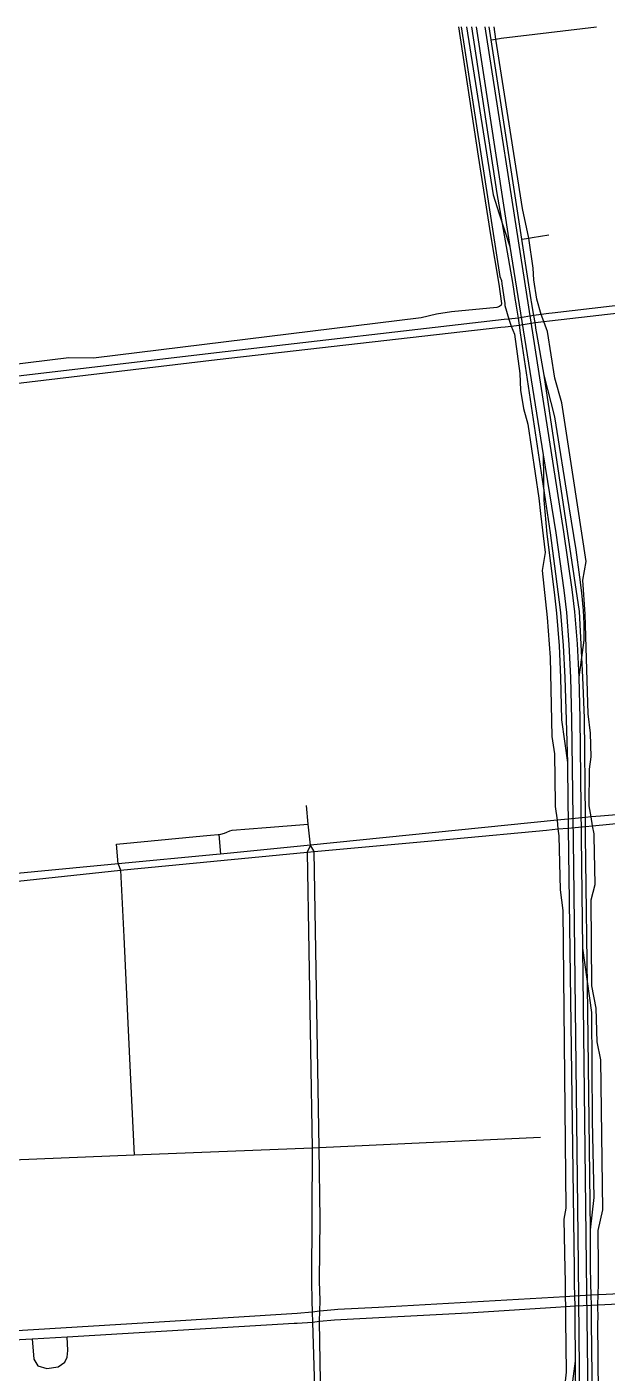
# Model space of a CAD drawing. Header units: inches. Extents: x 13438770 to 13446250, y 3670993 to 3675493.
# Drawn here: x 13442627 to 13443629, y 3673168 to 3675493 of the extents above; entities that cross this region are included whole.
import ezdxf

# ---------------------------------------------------------------- set-up
doc = ezdxf.new("R2010")
doc.units = ezdxf.units.IN
doc.header["$MEASUREMENT"] = 0

msp = doc.modelspace()

# ---------------------------------------------------------------- linework, layer by layer
for points in [[(13443372.5, 3675493.4), (13443406.5, 3675270.1), (13443427.7, 3675134.3), (13443441.8, 3675049.3)], [(13443376.7, 3675493.4), (13443443.9, 3675062.6), (13443446.6, 3675055.2), (13443447.2, 3675049.9)], [(13443386.1, 3675493.4), (13443432.1, 3675203.2), (13443442.7, 3675170.6), (13443461, 3675114)], [(13443395, 3675493.4), (13443438.6, 3675205.5), (13443465.4, 3675052)], [(13443403, 3675493.4), (13443461, 3675114), (13443518.5, 3674754.4), (13443540.5, 3674619.9), (13443554, 3674520.5), (13443558.6, 3674482), (13443563, 3674426.8), (13443565.8, 3674369.6), (13443567.5, 3674297.6), (13443570.9, 3674044), (13443579.3, 3673356.1), (13443586.8, 3672572.3), (13443592.2, 3672276.4), (13443600.6, 3671591.5), (13443601.5, 3671432.6), (13443607.1, 3670993.4)], [(13443620.4, 3670993.4), (13443616.3, 3671433.7), (13443613.9, 3671590.7), (13443614.1, 3671620.2), (13443603, 3672571.7), (13443593.6, 3673355.9), (13443587.3, 3673902.5), (13443585.5, 3674044.6), (13443582.7, 3674299.8), (13443580.9, 3674370.1), (13443577.6, 3674428), (13443573.2, 3674483.2), (13443568.7, 3674522), (13443554.4, 3674621.4), (13443486.7, 3675053.6), (13443418.3, 3675493.4)], [(13443492.8, 3675055.2), (13443481.7, 3675127.1), (13443429, 3675470.8), (13443425.5, 3675493.4)], [(13443429, 3675470.8), (13443437.1, 3675472.2), (13443445.8, 3675473.7), (13443610.6, 3675493.4)], [(13443502.5, 3675056.3), (13443501.2, 3675076.9), (13443493.6, 3675128.8), (13443482.8, 3675180), (13443437.1, 3675472.2), (13443433.8, 3675493.4)], [(13443481.7, 3675127.1), (13443493.6, 3675128.8), (13443499.4, 3675129.7), (13443528.2, 3675134.4)], [(13444473.2, 3675108.2), (13443924.1, 3675044.5), (13443534.3, 3674999), (13443528.1, 3674998.3), (13443515.4, 3674996.8), (13443502.5, 3674995.1), (13443475.2, 3674990.5), (13443459.2, 3674988.6), (13443451.5, 3674987.8), (13442954.2, 3674930.6), (13442538.2, 3674881.5), (13442531.7, 3674880.7), (13442507, 3674878.6), (13442497.8, 3674877.3), (13442486.2, 3674877.1), (13442476.3, 3674876.1), (13442461.9, 3674874.8)], [(13442462.5, 3674863.2), (13442476.8, 3674863.9), (13442486.9, 3674864.3), (13442498.4, 3674865), (13442509.5, 3674866.2), (13442533.8, 3674868.7), (13442955.5, 3674919), (13443445.3, 3674974.7), (13443453, 3674975.6), (13443463.4, 3674976.8), (13443477.1, 3674978.4), (13443504.5, 3674982.8), (13443519.8, 3674984.5), (13443529.5, 3674985.6), (13443925.4, 3675031.4), (13444474.9, 3675094.8)], [(13443441.8, 3675049.3), (13443446.8, 3675015.6)], [(13443447.2, 3675049.9), (13443451.7, 3675019), (13443452.1, 3675016.3)], [(13443465.4, 3675052), (13443470.4, 3675021.1), (13443470.8, 3675018.6)], [(13443498.1, 3675022), (13443492.8, 3675055.2)], [(13443507.7, 3675023.2), (13443502.5, 3675056.3)], [(13443614, 3673349.8), (13443613.6, 3673415), (13443621.5, 3673450.3), (13443618.4, 3673709.3), (13443611.6, 3673740.7), (13443609.9, 3673798.5), (13443602.4, 3673837.5), (13443601.6, 3673985.8), (13443608.3, 3674012.5), (13443606.6, 3674095.5), (13443606.5, 3674099.9), (13443603.8, 3674113.9), (13443601.4, 3674128.9), (13443598.3, 3674147.9), (13443598.7, 3674211.4), (13443601.6, 3674233), (13443600.4, 3674273.7), (13443596.1, 3674307.1), (13443591.1, 3674479.3), (13443586.9, 3674537.9), (13443592.9, 3674570.2), (13443570.6, 3674717), (13443550.9, 3674844), (13443538.8, 3674886.9), (13443526.1, 3674967.4), (13443524.3, 3674972.1), (13443519.8, 3674984.5), (13443515.4, 3674996.8), (13443507.7, 3675023.2)], [(13443446.8, 3675015.6), (13443446.2, 3675013), (13443443.3, 3675010.6), (13443438.6, 3675009), (13443360.3, 3675001.6), (13443334.3, 3674997.3), (13443307.8, 3674991.1), (13442741.8, 3674921.4), (13442699.2, 3674921.7), (13442525.3, 3674900.8), (13442520.2, 3674901.1), (13442515.6, 3674902.1), (13442512.3, 3674904.4)], [(13443452.1, 3675016.3), (13443452.6, 3675012.2), (13443459.2, 3674988.6), (13443463.4, 3674976.8), (13443468.9, 3674962.8), (13443478.4, 3674894.9), (13443479.6, 3674866.1), (13443484.6, 3674834.2), (13443491.9, 3674807.3), (13443511.2, 3674679.5), (13443514.2, 3674653.2), (13443521.9, 3674585.7), (13443516.8, 3674554.5), (13443525.3, 3674473.2), (13443530.4, 3674404.3), (13443533.5, 3674267.8), (13443538.2, 3674238.1), (13443539.2, 3674151.8), (13443539.3, 3674147.2), (13443542.5, 3674123.2), (13443544.2, 3674108.2), (13443545.5, 3674096.1), (13443547.9, 3674003), (13443552.3, 3673967.6), (13443557.9, 3673453.1), (13443554.2, 3673434.5), (13443555.9, 3673347.5)], [(13443470.8, 3675018.6), (13443471.4, 3675014.4), (13443475.2, 3674990.5), (13443477.1, 3674978.4), (13443479, 3674965.1), (13443530.9, 3674619.4), (13443544.2, 3674518), (13443548.7, 3674481.8), (13443553, 3674425.3), (13443555.8, 3674369.8), (13443560.7, 3674223.2), (13443561.4, 3674152.4), (13443561.6, 3674125.3), (13443561.7, 3674109.8), (13443572.1, 3673348.2)], [(13443600.6, 3673349.3), (13443600.5, 3673415.7), (13443595.6, 3673792.7), (13443591.9, 3674095.5), (13443591.7, 3674112.7), (13443591.5, 3674128.1), (13443589.8, 3674299.3), (13443587.1, 3674370.5), (13443581.5, 3674483.9), (13443520.5, 3674891.9), (13443507.7, 3674964), (13443506.7, 3674969.7), (13443504.5, 3674982.8), (13443502.5, 3674995.1), (13443498.7, 3675018.4), (13443498.1, 3675022)], [(13443563.5, 3674664.5), (13443538.6, 3674820), (13443520.5, 3674891.9)], [(13443518.5, 3674754.4), (13443519.8, 3674675.9), (13443524.9, 3674617.6), (13443537.6, 3674517), (13443541.4, 3674481.1), (13443546.4, 3674424.5), (13443548.5, 3674369.7)], [(13443580.9, 3674370.1), (13443589.3, 3674434.5), (13443589.3, 3674462.3), (13443588, 3674485.6), (13443585.2, 3674516.1), (13443582.1, 3674543.2), (13443575.6, 3674590.1), (13443563.5, 3674664.5)], [(13443548.5, 3674369.7), (13443550.3, 3674296.4), (13443560.7, 3674223.2)], [(13444527.6, 3674211.8), (13444214.4, 3674182.3), (13444039.3, 3674166.1), (13444020.5, 3674164), (13444000.4, 3674161.8), (13443617.4, 3674130.2), (13443601.4, 3674128.9), (13443591.5, 3674128.1), (13443561.6, 3674125.3), (13443542.5, 3674123.2), (13443116.6, 3674080), (13442961.2, 3674064.9), (13442954.1, 3674064.2), (13442784.6, 3674047.9), (13442561.3, 3674026.8), (13442544.6, 3674025.2), (13442536.3, 3674024.5), (13442525.3, 3674023.6), (13442514.7, 3674022.7), (13442506, 3674022.1)], [(13443591.7, 3674112.7), (13443603.8, 3674113.9), (13443810, 3674133.7), (13444001, 3674150.1), (13444021.3, 3674151.8), (13444040.5, 3674153.6), (13444527.9, 3674197.9)], [(13443116.6, 3674080), (13443112.9, 3674116.5), (13443109.6, 3674149)], [(13442784.6, 3674047.9), (13442781.6, 3674081.9), (13442931.4, 3674096.4), (13442944, 3674097.4), (13442957.2, 3674098.4), (13442958.6, 3674098.6), (13442961.9, 3674099.1), (13442968.2, 3674101), (13442972.2, 3674102.9), (13442977.2, 3674105), (13442981.3, 3674106.2), (13443040.3, 3674110.8), (13443112.9, 3674116.5)], [(13442507.7, 3674007), (13442517.3, 3674008.1), (13442525.3, 3674009.1), (13442537, 3674010.3), (13442546.9, 3674011.4), (13442562.2, 3674013), (13442788.5, 3674036.9), (13443110.8, 3674067.9), (13443123.3, 3674069.3), (13443363.7, 3674091.4), (13443524.5, 3674106.4), (13443544.2, 3674108.2), (13443561.7, 3674109.8), (13443591.7, 3674112.7)], [(13442958.6, 3674098.6), (13442961.2, 3674064.9)], [(13443116.6, 3674080), (13443110.8, 3674067.9), (13443119.8, 3673557.1)], [(13443131.4, 3673557.6), (13443123.3, 3674069.3), (13443116.6, 3674080)], [(13442784.6, 3674047.9), (13442788.5, 3674036.9), (13442794.1, 3673921.7), (13442801.3, 3673772.9), (13442806, 3673675.6), (13442812.3, 3673544.9)], [(13443604, 3673604.6), (13443602.4, 3673791.3), (13443587.3, 3673902.5)], [(13443600.5, 3673415.7), (13443606.4, 3673471.6), (13443604, 3673604.6)], [(13443514, 3673575.5), (13443131.4, 3673557.6)], [(13443119.8, 3673557.1), (13442812.3, 3673544.9), (13442559.1, 3673534.7)], [(13443119.8, 3673557.1), (13443118.4, 3673326)], [(13443131.4, 3673557.6), (13443119.8, 3673557.1)], [(13443132.3, 3673327.1), (13443133.4, 3673434.3), (13443131.4, 3673557.6)], [(13443601.1, 3673327.2), (13443600.6, 3673349.3)], [(13443614.1, 3673327.9), (13443614, 3673349.8)], [(13443118.4, 3673326), (13443118.8, 3673293.7)], [(13443133.4, 3673293.9), (13443132.3, 3673327.1)], [(13443555.9, 3673347.5), (13443556.3, 3673327.3), (13443556.3, 3673324.8)], [(13443572.1, 3673348.2), (13443572.3, 3673327.2), (13443572.3, 3673325.7)], [(13443572.3, 3673325.7), (13443572.3, 3673322.4), (13443572.6, 3673301.1)], [(13443601.9, 3673285.9), (13443601.7, 3673303), (13443601.2, 3673323.3), (13443601.1, 3673327.2)], [(13443631.1, 3672351.5), (13443627.3, 3672362.7), (13443622.1, 3672377.5), (13443621.3, 3672468.8), (13443617.6, 3672498.3), (13443610.4, 3673100.6), (13443614.4, 3673131.9), (13443613.2, 3673256.9), (13443613.3, 3673262.1), (13443613.2, 3673286.5), (13443613.3, 3673303.6), (13443614, 3673323.4), (13443614.1, 3673327.9)], [(13443556.3, 3673324.8), (13443556.4, 3673322), (13443556.8, 3673300.2), (13443557.2, 3673283.5), (13443557.3, 3673260.7), (13443558.4, 3673170), (13443554.2, 3673134.5), (13443559.7, 3672705.6), (13443567.7, 3672669.3), (13443568.5, 3672527.1), (13443562.6, 3672505.6), (13443563.8, 3672381.7), (13443563.9, 3672376.3), (13443565.8, 3672359.5), (13443567.8, 3672347.9), (13443570.4, 3672328.1), (13443573.1, 3672100.4), (13443560.2, 3672059.8), (13443563.8, 3671783.4), (13443567.3, 3671772.1), (13443570, 3671764.5), (13443578.9, 3671670.4), (13443579.9, 3671593.6)], [(13443601.7, 3673303), (13443572.6, 3673301.1)], [(13443779.4, 3673311.7), (13443627.3, 3673304.3), (13443613.3, 3673303.6), (13443601.7, 3673303)], [(13443118.8, 3673293.7), (13443119.4, 3673273.8), (13443120, 3673256.4)], [(13443132.8, 3673275.7), (13443133.4, 3673293.9)], [(13443233.9, 3673281.8), (13443163.9, 3673278.3), (13443158, 3673278), (13443132.8, 3673275.7)], [(13443572.6, 3673301.1), (13443556.8, 3673300.2), (13443233.9, 3673281.8)], [(13443388.7, 3673272.3), (13443540.7, 3673282.4), (13443557.2, 3673283.5), (13443573, 3673284.6)], [(13443572.6, 3673301.1), (13443573, 3673284.6), (13443573.2, 3673262), (13443573.7, 3673188.9), (13443577.8, 3672719.5), (13443581.9, 3672570.6), (13443582.2, 3672539.9)], [(13443573, 3673284.6), (13443601.9, 3673285.9)], [(13443601.9, 3673285.9), (13443613.2, 3673286.5), (13443744, 3673292.9)], [(13443613.5, 3672350.9), (13443613.2, 3672361.9), (13443613, 3672377.4), (13443602.2, 3673257.2), (13443602.2, 3673262.8), (13443601.9, 3673285.9)], [(13443132.8, 3673275.7), (13443119.4, 3673273.8), (13443093.7, 3673271.6), (13442855.3, 3673256.4), (13442571.4, 3673239), (13442560.6, 3673238.2), (13442538.4, 3673236.7)], [(13442538.7, 3673221.3), (13442561.4, 3673222.7), (13442572.7, 3673223.5), (13442603.4, 3673226.1), (13442636.1, 3673227.9), (13442696.4, 3673231.3), (13443088.2, 3673254.5), (13443093.8, 3673254.8), (13443120, 3673256.4)], [(13443120, 3673256.4), (13443132.5, 3673257.9), (13443158.2, 3673260.3), (13443388.7, 3673272.3)], [(13443120, 3673256.4), (13443124.2, 3673124.4), (13443126, 3673104.7), (13443129.2, 3673088.9), (13443171.4, 3672969.7), (13443184.9, 3672924.9), (13443191.1, 3672892.7), (13443195, 3672860.1), (13443209.4, 3672742.5), (13443210.5, 3672715.3), (13443206.4, 3672679.1), (13443200.6, 3672654.6), (13443164.3, 3672561.4), (13443163.1, 3672558.2), (13443145.8, 3672513.8), (13443137.7, 3672489), (13443133.8, 3672467.8), (13443131.5, 3672438.5), (13443134.8, 3672335.3), (13443142.4, 3672320.7)], [(13443132.5, 3673257.9), (13443132.8, 3673275.7)], [(13443133.7, 3673154), (13443132.5, 3673257.9)], [(13442636.1, 3673227.9), (13442638.8, 3673192.7), (13442645.9, 3673181), (13442661.3, 3673176.3), (13442681, 3673179.3), (13442692.2, 3673187.4), (13442696.3, 3673196), (13442697.4, 3673207.4), (13442696.4, 3673231.3)], [(13443573.7, 3673188.9), (13443565.2, 3673124.1), (13443565.2, 3673016.5)]]:
    msp.add_lwpolyline(points)

doc.saveas('drawing.dxf')
